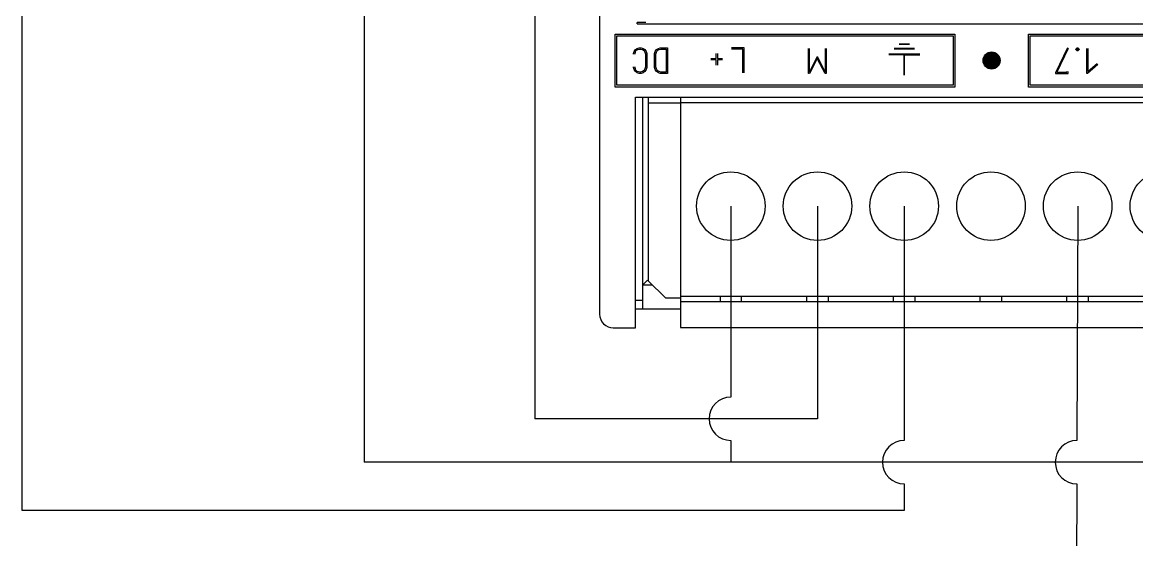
# Model space of a CAD drawing. Header units: inches. Extents: x 9 to 429, y 10 to 307.
# Drawn here: x 70.3 to 124.7, y 117.4 to 142.6 of the extents above; entities that cross this region are included whole.
import ezdxf

# ---------------------------------------------------------------- set-up
doc = ezdxf.new("R2010")
doc.units = ezdxf.units.IN
doc.header["$MEASUREMENT"] = 0
for name, color, linetype in [('0007LEVEL_1', 7, 'Continuous'), ('8_ALL_NOTES_BALLOONS_SYMBOLS_GT', 7, 'Continuous'), ('RED_0.5mm^2', 1, 'Continuous'), ('RED_2.5mm^2', 1, 'Continuous'), ('TAGS', 51, 'Continuous')]:
    doc.layers.add(name, color=color, linetype=linetype)

msp = doc.modelspace()

# ---------------------------------------------------------------- linework, layer by layer
at = {"color": 7, "linetype": 'Continuous'}
for p, q in [((98.477, 193.605), (98.477, 128.369)), ((100.308, 142.522), (100.308, 142.572)), ((100.308, 142.522), (227.784, 142.522)), ((99.226, 142.015), (115.796, 142.015)), ((99.309, 141.932), (115.712, 141.932)), ((115.712, 141.932), (115.712, 139.519)), ((115.796, 142.015), (115.796, 139.436)), ((119.374, 139.436), (119.374, 142.015)), ((119.457, 139.519), (119.457, 141.932)), ((153.811, 139.436), (119.374, 139.436)), ((153.728, 139.519), (119.457, 139.519)), ((100.225, 127.703), (100.225, 138.937)), ((100.225, 138.937), (210.959, 138.937)), ((99.143, 127.703), (100.225, 127.703))]:
    msp.add_line(p, q, dxfattribs=at)
msp.add_arc((99.143, 128.369), 0.666, 180, 270, dxfattribs=at)
msp.add_spline([(100.714, 142.58), (100.643, 142.574), (100.51, 142.572), (100.308, 142.571)], degree=3, dxfattribs=at)
at = {"layer": '0007LEVEL_1', "color": 7, "linetype": 'Continuous'}
for p, q in [((99.226, 139.436), (99.226, 142.015)), ((99.309, 139.519), (99.309, 141.932)), ((119.374, 142.015), (153.811, 142.015)), ((119.457, 141.932), (153.728, 141.932)), ((100.154, 141.162), (100.216, 141.256)), ((100.216, 141.256), (100.31, 141.318)), ((100.279, 141.225), (100.341, 141.256)), ((100.31, 141.318), (100.404, 141.35)), ((100.341, 141.256), (100.435, 141.287)), ((100.404, 141.35), (100.497, 141.35)), ((100.435, 141.287), (100.466, 141.287)), ((100.466, 141.287), (100.56, 141.256)), ((100.497, 141.35), (100.591, 141.318)), ((100.56, 141.256), (100.622, 141.225)), ((100.591, 141.318), (100.685, 141.256)), ((100.685, 141.256), (100.747, 141.162)), ((101.184, 141.162), (101.246, 141.256)), ((101.246, 141.256), (101.34, 141.318)), ((101.309, 141.225), (101.371, 141.256)), ((101.34, 141.318), (101.433, 141.35)), ((101.371, 141.256), (101.465, 141.287)), ((101.433, 141.35), (101.777, 141.35)), ((101.465, 141.287), (101.714, 141.287)), ((101.714, 141.287), (101.714, 140.164)), ((101.777, 141.35), (101.777, 140.101)), ((105.525, 141.35), (104.901, 141.35)), ((105.463, 141.287), (104.901, 141.287)), ((105.463, 140.133), (105.463, 141.287)), ((105.525, 140.133), (105.525, 141.35)), ((108.65, 140.101), (108.65, 141.318)), ((108.712, 140.164), (108.712, 141.318)), ((109.461, 141.318), (109.461, 140.164)), ((109.523, 141.318), (109.523, 140.101)), ((113.825, 141.309), (112.827, 141.309)), ((113.825, 141.279), (112.827, 141.279)), ((113.576, 141.529), (113.076, 141.529)), ((113.576, 141.499), (113.076, 141.499)), ((121.286, 141.35), (120.693, 140.133)), ((121.317, 141.318), (120.756, 140.164)), ((121.692, 141.287), (121.754, 141.35)), ((121.692, 141.256), (121.692, 141.287)), ((121.754, 141.194), (121.692, 141.256)), ((121.754, 141.35), (121.786, 141.35)), ((121.754, 141.256), (121.754, 141.287)), ((121.754, 141.287), (121.786, 141.287)), ((121.786, 141.256), (121.754, 141.256)), ((121.786, 141.35), (121.848, 141.287)), ((121.786, 141.287), (121.786, 141.256)), ((121.848, 141.256), (121.786, 141.194)), ((121.848, 141.287), (121.848, 141.256)), ((122.222, 140.101), (122.222, 141.318)), ((122.285, 140.195), (122.285, 141.318)), ((100.123, 141.069), (100.154, 141.162)), ((100.123, 141.038), (100.123, 141.069)), ((100.185, 141.038), (100.216, 141.131)), ((100.216, 141.131), (100.248, 141.194)), ((100.248, 141.194), (100.279, 141.225)), ((100.622, 141.225), (100.653, 141.194)), ((100.653, 141.194), (100.685, 141.131)), ((100.685, 141.131), (100.716, 141.038)), ((100.716, 141.038), (100.716, 140.414)), ((100.747, 141.162), (100.778, 141.069)), ((100.778, 141.069), (100.778, 140.382)), ((101.153, 141.069), (101.184, 141.162)), ((101.153, 140.382), (101.153, 141.069)), ((101.215, 141.038), (101.246, 141.131)), ((101.215, 140.414), (101.215, 141.038)), ((101.246, 141.131), (101.277, 141.194)), ((101.277, 141.194), (101.309, 141.225)), ((103.903, 140.819), (104.152, 140.819)), ((104.152, 140.757), (103.903, 140.757)), ((104.152, 140.819), (104.152, 141.069)), ((104.152, 140.507), (104.152, 140.757)), ((104.215, 141.069), (104.215, 140.819)), ((104.215, 140.819), (104.464, 140.819)), ((104.215, 140.757), (104.215, 140.507)), ((104.464, 140.757), (104.215, 140.757)), ((109.055, 140.882), (108.712, 140.164)), ((109.086, 140.819), (108.712, 140.101)), ((109.118, 140.882), (109.055, 140.882)), ((109.461, 140.101), (109.086, 140.819)), ((109.461, 140.164), (109.118, 140.882)), ((114.075, 141.04), (112.577, 141.04)), ((113.311, 141.01), (112.577, 141.01)), ((113.311, 140.011), (113.311, 141.01)), ((113.341, 140.011), (113.341, 141.01)), ((113.341, 141.01), (114.075, 141.01)), ((117.201, 140.855), (117.201, 140.596)), ((117.247, 140.958), (117.247, 140.493)), ((117.292, 141.004), (117.292, 140.447)), ((117.338, 141.05), (117.338, 140.401)), ((117.384, 141.088), (117.384, 140.363)), ((117.43, 141.101), (117.43, 140.35)), ((117.475, 141.113), (117.475, 140.338)), ((117.521, 141.125), (117.521, 140.326)), ((117.567, 141.137), (117.567, 140.314)), ((117.613, 141.133), (117.613, 140.318)), ((117.658, 141.121), (117.658, 140.33)), ((117.704, 141.109), (117.704, 140.342)), ((117.75, 141.097), (117.75, 140.354)), ((117.796, 141.08), (117.796, 140.371)), ((117.842, 141.035), (117.842, 140.417)), ((117.887, 140.989), (117.887, 140.462)), ((117.933, 140.943), (117.933, 140.508)), ((117.979, 140.798), (117.979, 140.653)), ((121.786, 141.194), (121.754, 141.194)), ((100.123, 140.382), (100.123, 140.414)), ((100.154, 140.289), (100.123, 140.382)), ((100.216, 140.195), (100.154, 140.289)), ((100.216, 140.32), (100.185, 140.414)), ((100.248, 140.257), (100.216, 140.32)), ((100.31, 140.133), (100.216, 140.195)), ((100.31, 140.195), (100.248, 140.257)), ((100.435, 140.164), (100.31, 140.195)), ((100.466, 140.164), (100.435, 140.164)), ((100.56, 140.195), (100.466, 140.164)), ((100.622, 140.226), (100.56, 140.195)), ((100.685, 140.195), (100.591, 140.133)), ((100.653, 140.257), (100.622, 140.226)), ((100.685, 140.32), (100.653, 140.257)), ((100.716, 140.414), (100.685, 140.32)), ((100.747, 140.289), (100.685, 140.195)), ((100.778, 140.382), (100.747, 140.289)), ((101.184, 140.289), (101.153, 140.382)), ((101.246, 140.195), (101.184, 140.289)), ((101.246, 140.32), (101.215, 140.414)), ((101.277, 140.257), (101.246, 140.32)), ((101.34, 140.133), (101.246, 140.195)), ((101.309, 140.226), (101.277, 140.257)), ((101.371, 140.195), (101.309, 140.226)), ((101.465, 140.164), (101.371, 140.195)), ((101.714, 140.164), (101.465, 140.164)), ((120.756, 140.164), (121.255, 140.164)), ((121.255, 140.164), (121.255, 140.195)), ((121.317, 140.101), (121.317, 140.195)), ((122.753, 140.538), (122.254, 140.101)), ((122.722, 140.57), (122.285, 140.195)), ((100.404, 140.101), (100.31, 140.133)), ((100.497, 140.101), (100.404, 140.101)), ((100.591, 140.133), (100.497, 140.101)), ((101.433, 140.101), (101.34, 140.133)), ((101.777, 140.101), (101.433, 140.101)), ((108.712, 140.101), (108.65, 140.101)), ((109.523, 140.101), (109.461, 140.101)), ((120.693, 140.133), (120.693, 140.101)), ((120.693, 140.101), (121.317, 140.101)), ((122.254, 140.101), (122.222, 140.101)), ((115.796, 139.436), (99.226, 139.436)), ((115.712, 139.519), (99.309, 139.519))]:
    msp.add_line(p, q, dxfattribs=at)
msp.add_circle((117.582, 140.726), 0.416, dxfattribs=at)
at = {"layer": '8_ALL_NOTES_BALLOONS_SYMBOLS_GT', "color": 7, "linetype": 'Continuous'}
for p, q in [((98.477, 200.262), (98.477, 128.369)), ((100.308, 142.522), (100.308, 142.572)), ((100.51, 142.572), (100.308, 142.571)), ((100.643, 142.574), (100.51, 142.572)), ((100.714, 142.577), (100.643, 142.574)), ((100.723, 142.578), (100.714, 142.577)), ((100.225, 127.703), (100.225, 138.937)), ((100.225, 138.937), (210.959, 138.937)), ((100.558, 138.937), (100.558, 128.619)), ((100.849, 138.937), (100.849, 129.992)), ((102.416, 138.645), (100.849, 138.645)), ((102.416, 138.937), (102.416, 127.723)), ((102.437, 129.237), (102.437, 138.663)), ((153.796, 138.663), (102.437, 138.663)), ((100.579, 129.805), (100.807, 130.033)), ((101.681, 129.159), (100.849, 129.992)), ((100.579, 128.619), (100.579, 129.805)), ((100.579, 129.805), (101.035, 129.805)), ((100.558, 129.035), (100.225, 129.035)), ((101.681, 129.159), (102.416, 129.159)), ((102.416, 128.991), (153.796, 128.991)), ((153.796, 129.237), (102.437, 129.237)), ((104.36, 128.991), (104.36, 129.237)), ((105.396, 128.991), (105.396, 129.237)), ((108.567, 128.991), (108.567, 129.237)), ((109.623, 128.991), (109.623, 129.237)), ((112.794, 128.991), (112.794, 129.237)), ((113.85, 128.991), (113.85, 129.237)), ((117.021, 128.991), (117.021, 129.237)), ((118.077, 128.991), (118.077, 129.237)), ((121.248, 128.991), (121.248, 129.237)), ((122.304, 128.991), (122.304, 129.237)), ((102.416, 128.619), (100.225, 128.619)), ((102.416, 127.723), (153.796, 127.723))]:
    msp.add_line(p, q, dxfattribs=at)
for centre in [(104.868, 133.633), (109.095, 133.633), (113.322, 133.633), (117.549, 133.633), (121.776, 133.633), (126.003, 133.633)]:
    msp.add_circle(centre, 1.67, dxfattribs=at)
at = {"layer": 'RED_0.5mm^2', "color": 60, "true_color": 0xc0f600}
msp.add_line((70.335, 118.798), (70.335, 286.984), dxfattribs=at)
at = {"layer": 'RED_2.5mm^2'}
for p, q in [((87.004, 244.77), (87.004, 121.155)), ((95.324, 201.825), (95.324, 123.275)), ((104.868, 133.633), (104.868, 124.332)), ((121.776, 133.633), (121.74, 122.212)), ((104.868, 122.218), (104.868, 121.155)), ((202.089, 121.155), (87.004, 121.155)), ((121.737, 120.099), (121.706, 109.429))]:
    msp.add_line(p, q, dxfattribs=at)
at = {"layer": 'RED_2.5mm^2', "color": 140}
for p, q in [((109.095, 133.633), (109.095, 123.275)), ((109.095, 123.275), (95.324, 123.275))]:
    msp.add_line(p, q, dxfattribs=at)
at = {"layer": 'RED_2.5mm^2'}
for centre in [(104.868, 123.275), (121.74, 121.155)]:
    msp.add_arc(centre, 1.057, 90, 270, dxfattribs=at)
at = {"layer": 'TAGS', "color": 60, "true_color": 0xc0f600}
for p, q in [((113.322, 133.633), (113.322, 122.212)), ((113.322, 120.099), (113.322, 118.798)), ((113.322, 118.798), (70.335, 118.798))]:
    msp.add_line(p, q, dxfattribs=at)
msp.add_arc((113.322, 121.155), 1.057, 90, 270, dxfattribs=at)

doc.saveas('drawing.dxf')
